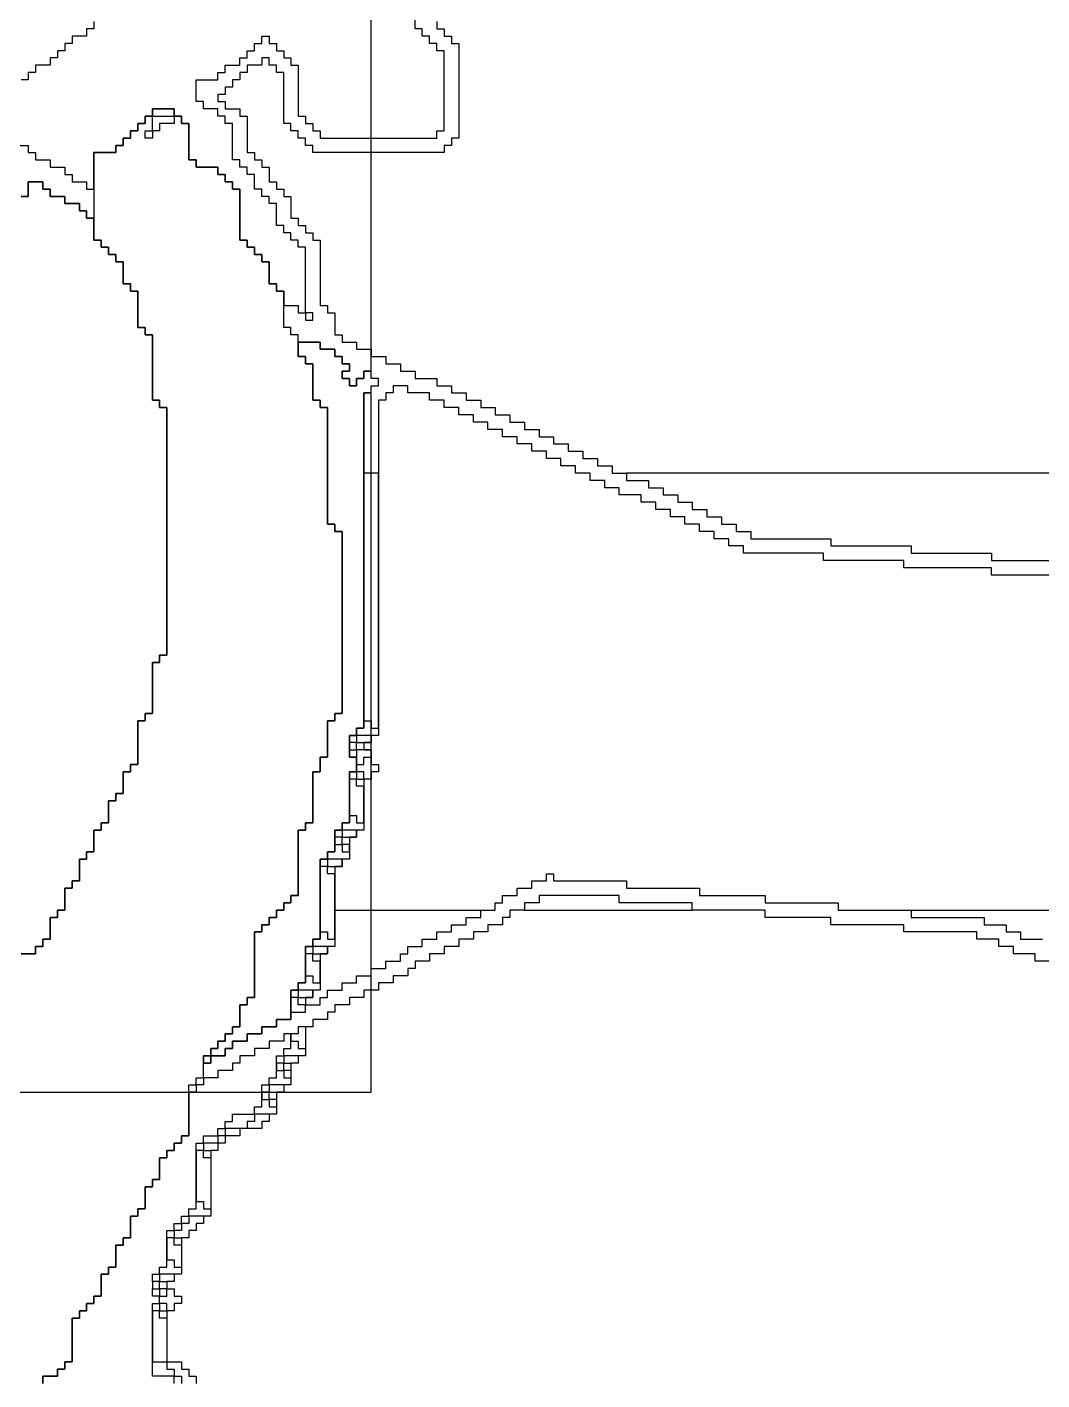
# Model space of a CAD drawing. Header units: millimetres. Extents: x 0 to 6624, y -35 to 3500.
# Drawn here: x 5937.9 to 6258.9, y 2237.6 to 2665.9 of the extents above; entities that cross this region are included whole.
import ezdxf

# ---------------------------------------------------------------- set-up
doc = ezdxf.new("R2010")
doc.units = ezdxf.units.MM
for name, color, linetype in [('garden_ground', 7, 'Continuous'), ('maple', 7, 'Continuous'), ('mound', 7, 'Continuous'), ('pine', 7, 'Continuous'), ('stream', 7, 'Continuous'), ('tsukubai_kakei', 7, 'Continuous')]:
    doc.layers.add(name, color=color, linetype=linetype)

msp = doc.modelspace()

# ---------------------------------------------------------------- linework, layer by layer
at = {"layer": 'garden_ground'}
msp.add_lwpolyline([(5935.96, 2372.53), (5940.57, 2372.53), (5940.57, 2374.84), (5942.88, 2374.84), (5942.88, 2377.14), (5945.19, 2377.14), (5945.19, 2384.06), (5947.5, 2384.06), (5947.5, 2386.36), (5949.81, 2386.36), (5949.81, 2393.28), (5952.11, 2393.28), (5952.11, 2395.59), (5954.42, 2395.59), (5954.42, 2402.5), (5956.73, 2402.5), (5956.73, 2404.81), (5959.04, 2404.81), (5959.04, 2411.73), (5961.35, 2411.73), (5961.35, 2414.03), (5963.66, 2414.03), (5963.66, 2420.95), (5965.96, 2420.95), (5965.96, 2423.25), (5968.27, 2423.25), (5968.27, 2430.17), (5970.58, 2430.17), (5970.58, 2432.48), (5972.89, 2432.48), (5972.89, 2446.31), (5975.2, 2446.31), (5975.2, 2448.62), (5977.51, 2448.62), (5977.51, 2464.76), (5979.82, 2464.76), (5979.82, 2467.06), (5982.12, 2467.06), (5982.12, 2545.45), (5979.82, 2545.45), (5979.82, 2547.76), (5977.51, 2547.76), (5977.51, 2568.51), (5975.2, 2568.51), (5975.2, 2570.82), (5972.89, 2570.82), (5972.89, 2582.35), (5970.58, 2582.35), (5970.58, 2584.65), (5968.27, 2584.65), (5968.27, 2591.57), (5965.96, 2591.57), (5965.96, 2593.87), (5963.66, 2593.87), (5963.66, 2596.18), (5961.35, 2596.18), (5961.35, 2598.48), (5959.04, 2598.48), (5959.04, 2605.4), (5956.73, 2605.4), (5956.73, 2607.71), (5954.42, 2607.71), (5954.42, 2610.01), (5949.81, 2610.01), (5949.81, 2612.32), (5945.19, 2612.32), (5945.19, 2614.62), (5942.88, 2614.62), (5942.88, 2616.93), (5938.26, 2616.93), (5938.26, 2612.32), (5935.96, 2612.32)], dxfattribs=at)
for points in [[(6023.67, 2566.21), (6023.67, 2561.59), (6025.98, 2561.59), (6025.98, 2559.29), (6028.29, 2559.29), (6028.29, 2547.76), (6030.6, 2547.76), (6030.6, 2545.45), (6032.91, 2545.45), (6032.91, 2508.56), (6035.22, 2508.56), (6035.22, 2506.26), (6037.53, 2506.26), (6037.53, 2448.62), (6035.22, 2448.62), (6035.22, 2446.31), (6032.91, 2446.31), (6032.91, 2434.78), (6030.6, 2434.78), (6030.6, 2430.17), (6028.29, 2430.17), (6028.29, 2414.03), (6025.98, 2414.03), (6025.98, 2411.73), (6023.67, 2411.73), (6023.67, 2390.97), (6021.37, 2390.97), (6021.37, 2388.67), (6019.06, 2388.67), (6019.06, 2386.36), (6016.75, 2386.36), (6016.75, 2384.06), (6014.44, 2384.06), (6014.44, 2381.75), (6012.13, 2381.75), (6012.13, 2379.45), (6009.82, 2379.45), (6009.82, 2358.7), (6007.52, 2358.7), (6007.52, 2356.39), (6005.21, 2356.39), (6005.21, 2349.47), (6002.9, 2349.47), (6002.9, 2347.17), (6000.59, 2347.17), (6000.59, 2344.86), (5998.28, 2344.86), (5998.28, 2342.56), (5995.97, 2342.56), (5995.97, 2340.25), (6000.59, 2340.25), (6000.59, 2342.56), (6002.9, 2342.56), (6002.9, 2344.86), (6007.52, 2344.86), (6007.52, 2347.17), (6012.13, 2347.17), (6012.13, 2349.47), (6016.75, 2349.47), (6016.75, 2351.78), (6021.37, 2351.78), (6021.37, 2361), (6023.67, 2361), (6023.67, 2363.31), (6025.98, 2363.31), (6025.98, 2374.84), (6028.29, 2374.84), (6028.29, 2377.14), (6030.6, 2377.14), (6030.6, 2402.5), (6032.91, 2402.5), (6032.91, 2404.81), (6035.22, 2404.81), (6035.22, 2411.73), (6037.53, 2411.73), (6037.53, 2414.03), (6039.83, 2414.03), (6039.83, 2430.17), (6042.14, 2430.17), (6042.14, 2434.78), (6039.83, 2434.78), (6039.83, 2441.7), (6042.14, 2441.7), (6042.14, 2444.01), (6044.45, 2444.01), (6044.45, 2550.07), (6046.76, 2550.07), (6046.76, 2552.37), (6049.07, 2552.37), (6049.07, 2554.68), (6046.76, 2554.68), (6046.76, 2556.98), (6044.45, 2556.98), (6044.45, 2554.68), (6042.14, 2554.68), (6042.14, 2552.37), (6039.83, 2552.37), (6039.83, 2554.68), (6037.53, 2554.68), (6037.53, 2556.98), (6039.83, 2556.98), (6039.83, 2559.29), (6037.53, 2559.29), (6037.53, 2561.59), (6035.22, 2561.59), (6035.22, 2563.9), (6030.6, 2563.9), (6030.6, 2566.21), (6023.67, 2566.21)], [(5993.67, 2340.25), (5993.67, 2337.94), (5995.97, 2337.94), (5995.97, 2340.25), (5993.67, 2340.25)]]:
    msp.add_lwpolyline(points, close=True, dxfattribs=at)
at = {"layer": 'maple'}
for points in [[(6067.53, 2667.65), (6067.53, 2665.35), (6069.84, 2665.35), (6069.84, 2663.04), (6072.15, 2663.04), (6072.15, 2660.74), (6074.46, 2660.74), (6074.46, 2630.76), (6072.15, 2630.76), (6072.15, 2628.46), (6069.84, 2628.46), (6069.84, 2626.15), (6028.29, 2626.15), (6028.29, 2628.46), (6025.98, 2628.46), (6025.98, 2630.76), (6023.67, 2630.76), (6023.67, 2633.07), (6021.37, 2633.07), (6021.37, 2635.38), (6019.06, 2635.38), (6019.06, 2651.52), (6016.75, 2651.52), (6016.75, 2653.82), (6014.44, 2653.82), (6014.44, 2656.13), (6012.13, 2656.13), (6012.13, 2653.82), (6007.52, 2653.82), (6007.52, 2651.52), (6005.21, 2651.52), (6005.21, 2649.21), (6002.9, 2649.21), (6002.9, 2646.9), (6000.59, 2646.9), (6000.59, 2644.6), (5998.28, 2644.6), (5998.28, 2642.29), (6000.59, 2642.29), (6000.59, 2639.99), (6005.21, 2639.99), (6005.21, 2637.68), (6007.52, 2637.68), (6007.52, 2626.15), (6009.82, 2626.15), (6009.82, 2623.85), (6012.13, 2623.85), (6012.13, 2621.54), (6014.44, 2621.54), (6014.44, 2616.93), (6016.75, 2616.93), (6016.75, 2614.62), (6019.06, 2614.62), (6019.06, 2612.32), (6021.37, 2612.32), (6021.37, 2605.4), (6023.67, 2605.4), (6023.67, 2603.1), (6025.98, 2603.1), (6025.98, 2600.79), (6028.29, 2600.79), (6028.29, 2598.48), (6030.6, 2598.48), (6030.6, 2577.73), (6032.91, 2577.73), (6032.91, 2575.43), (6035.22, 2575.43), (6035.22, 2568.51), (6037.53, 2568.51), (6037.53, 2566.21), (6042.14, 2566.21), (6042.14, 2563.9), (6046.76, 2563.9), (6046.76, 2561.59), (6051.38, 2561.59), (6051.38, 2559.29), (6055.99, 2559.29), (6055.99, 2556.98), (6060.61, 2556.98), (6060.61, 2554.68), (6067.53, 2554.68), (6067.53, 2552.37), (6072.15, 2552.37), (6072.15, 2550.07), (6076.77, 2550.07), (6076.77, 2547.76), (6081.39, 2547.76), (6081.39, 2545.45), (6086, 2545.45), (6086, 2543.15), (6090.62, 2543.15), (6090.62, 2540.84), (6095.24, 2540.84), (6095.24, 2538.54), (6099.85, 2538.54), (6099.85, 2536.23), (6104.47, 2536.23), (6104.47, 2533.93), (6109.09, 2533.93), (6109.09, 2531.62), (6113.7, 2531.62), (6113.7, 2529.31), (6118.32, 2529.31), (6118.32, 2527.01), (6122.94, 2527.01), (6122.94, 2524.7), (6127.55, 2524.7), (6127.55, 2522.4), (6134.48, 2522.4), (6134.48, 2520.09), (6139.1, 2520.09), (6139.1, 2517.79), (6143.71, 2517.79), (6143.71, 2515.48), (6148.33, 2515.48), (6148.33, 2513.18), (6152.95, 2513.18), (6152.95, 2510.87), (6157.56, 2510.87), (6157.56, 2508.56), (6162.18, 2508.56), (6162.18, 2506.26), (6166.8, 2506.26), (6166.8, 2503.95), (6192.19, 2503.95), (6192.19, 2501.65), (6217.58, 2501.65), (6217.58, 2499.34), (6242.97, 2499.34), (6242.97, 2497.04), (6270.67, 2497.04)], [(6268.37, 2492.42), (6242.97, 2492.42), (6242.97, 2494.73), (6215.27, 2494.73), (6215.27, 2497.04), (6189.88, 2497.04), (6189.88, 2499.34), (6164.49, 2499.34), (6164.49, 2501.65), (6159.87, 2501.65), (6159.87, 2503.95), (6155.25, 2503.95), (6155.25, 2506.26), (6150.64, 2506.26), (6150.64, 2508.56), (6146.02, 2508.56), (6146.02, 2510.87), (6141.4, 2510.87), (6141.4, 2513.18), (6136.79, 2513.18), (6136.79, 2515.48), (6132.17, 2515.48), (6132.17, 2517.79), (6125.24, 2517.79), (6125.24, 2520.09), (6120.63, 2520.09), (6120.63, 2522.4), (6116.01, 2522.4), (6116.01, 2524.7), (6111.39, 2524.7), (6111.39, 2527.01), (6106.78, 2527.01), (6106.78, 2529.31), (6102.16, 2529.31), (6102.16, 2531.62), (6097.54, 2531.62), (6097.54, 2533.93), (6092.93, 2533.93), (6092.93, 2536.23), (6088.31, 2536.23), (6088.31, 2538.54), (6083.69, 2538.54), (6083.69, 2540.84), (6079.08, 2540.84), (6079.08, 2543.15), (6074.46, 2543.15), (6074.46, 2545.45), (6069.84, 2545.45), (6069.84, 2547.76), (6065.23, 2547.76), (6065.23, 2550.07), (6058.3, 2550.07), (6058.3, 2552.37), (6053.68, 2552.37), (6053.68, 2550.07), (6051.38, 2550.07), (6051.38, 2547.76), (6049.07, 2547.76), (6049.07, 2441.7), (6046.76, 2441.7), (6046.76, 2439.39), (6044.45, 2439.39), (6044.45, 2437.09), (6046.76, 2437.09), (6046.76, 2432.48), (6049.07, 2432.48), (6049.07, 2430.17), (6046.76, 2430.17), (6046.76, 2427.87), (6044.45, 2427.87), (6044.45, 2411.73), (6042.14, 2411.73), (6042.14, 2409.42), (6039.83, 2409.42), (6039.83, 2402.5), (6037.53, 2402.5), (6037.53, 2400.2), (6035.22, 2400.2), (6035.22, 2386.36), (6086, 2386.36), (6086, 2388.67), (6088.31, 2388.67), (6088.31, 2390.97), (6092.93, 2390.97), (6092.93, 2393.28), (6097.54, 2393.28), (6097.54, 2395.59), (6102.16, 2395.59), (6102.16, 2397.89), (6104.47, 2397.89), (6104.47, 2395.59), (6127.55, 2395.59), (6127.55, 2393.28), (6150.64, 2393.28), (6150.64, 2390.97), (6171.41, 2390.97), (6171.41, 2388.67), (6194.5, 2388.67), (6194.5, 2386.36), (6397.64, 2386.36)]]:
    msp.add_lwpolyline(points, dxfattribs=at)
for points in [[(6039.83, 2439.39), (6039.83, 2437.09), (6042.14, 2437.09), (6042.14, 2439.39), (6039.83, 2439.39)], [(6099.85, 2390.97), (6099.85, 2388.67), (6095.24, 2388.67), (6095.24, 2386.36), (6148.33, 2386.36), (6148.33, 2388.67), (6125.24, 2388.67), (6125.24, 2390.97), (6099.85, 2390.97)]]:
    msp.add_lwpolyline(points, close=True, dxfattribs=at)
at = {"layer": 'mound'}
for points in [[(5933.65, 2628.46), (5938.26, 2628.46), (5938.26, 2626.15), (5940.57, 2626.15), (5940.57, 2623.85), (5945.19, 2623.85), (5945.19, 2621.54), (5949.81, 2621.54), (5949.81, 2619.24), (5952.11, 2619.24), (5952.11, 2616.93), (5956.73, 2616.93), (5956.73, 2614.62), (5959.04, 2614.62), (5959.04, 2626.15), (5965.96, 2626.15), (5965.96, 2628.46), (5968.27, 2628.46), (5968.27, 2630.76), (5970.58, 2630.76), (5970.58, 2633.07), (5972.89, 2633.07), (5972.89, 2635.38), (5975.2, 2635.38), (5975.2, 2637.68), (5977.51, 2637.68), (5977.51, 2639.99), (5984.43, 2639.99), (5984.43, 2637.68), (5986.74, 2637.68), (5986.74, 2635.38), (5989.05, 2635.38), (5989.05, 2623.85), (5991.36, 2623.85), (5991.36, 2621.54), (5998.28, 2621.54), (5998.28, 2619.24), (6000.59, 2619.24), (6000.59, 2616.93), (6002.9, 2616.93), (6002.9, 2614.62), (6005.21, 2614.62), (6005.21, 2598.48), (6007.52, 2598.48), (6007.52, 2596.18), (6009.82, 2596.18), (6009.82, 2593.87), (6012.13, 2593.87), (6012.13, 2591.57), (6014.44, 2591.57), (6014.44, 2584.65), (6016.75, 2584.65), (6016.75, 2582.35), (6019.06, 2582.35), (6019.06, 2577.73), (6023.67, 2577.73), (6023.67, 2575.43), (6025.98, 2575.43), (6025.98, 2596.18), (6023.67, 2596.18), (6023.67, 2598.48), (6021.37, 2598.48), (6021.37, 2600.79), (6019.06, 2600.79), (6019.06, 2603.1), (6016.75, 2603.1), (6016.75, 2610.01), (6014.44, 2610.01), (6014.44, 2612.32), (6012.13, 2612.32), (6012.13, 2614.62), (6009.82, 2614.62), (6009.82, 2619.24), (6007.52, 2619.24), (6007.52, 2621.54), (6005.21, 2621.54), (6005.21, 2623.85), (6002.9, 2623.85), (6002.9, 2635.38), (6000.59, 2635.38), (6000.59, 2637.68), (5998.28, 2637.68), (5998.28, 2639.99), (5993.67, 2639.99), (5993.67, 2642.29), (5991.36, 2642.29), (5991.36, 2649.21), (5998.28, 2649.21), (5998.28, 2651.52), (6000.59, 2651.52), (6000.59, 2653.82), (6005.21, 2653.82), (6005.21, 2656.13), (6007.52, 2656.13), (6007.52, 2658.43), (6009.82, 2658.43), (6009.82, 2660.74), (6012.13, 2660.74), (6012.13, 2663.04), (6014.44, 2663.04), (6014.44, 2660.74), (6016.75, 2660.74), (6016.75, 2658.43), (6019.06, 2658.43), (6019.06, 2656.13), (6021.37, 2656.13), (6021.37, 2653.82), (6023.67, 2653.82), (6023.67, 2637.68), (6025.98, 2637.68), (6025.98, 2635.38), (6028.29, 2635.38), (6028.29, 2633.07), (6030.6, 2633.07), (6030.6, 2630.76), (6067.53, 2630.76), (6067.53, 2633.07), (6069.84, 2633.07), (6069.84, 2658.43), (6067.53, 2658.43), (6067.53, 2660.74), (6065.23, 2660.74), (6065.23, 2663.04), (6062.92, 2663.04), (6062.92, 2665.35), (6060.61, 2665.35), (6060.61, 2672.27)], [(5959.04, 2667.65), (5959.04, 2665.35), (5956.73, 2665.35), (5956.73, 2663.04), (5952.11, 2663.04), (5952.11, 2660.74), (5949.81, 2660.74), (5949.81, 2658.43), (5947.5, 2658.43), (5947.5, 2656.13), (5945.19, 2656.13), (5945.19, 2653.82), (5940.57, 2653.82), (5940.57, 2651.52), (5938.26, 2651.52), (5938.26, 2649.21), (5935.96, 2649.21)], [(6067.53, 2667.65), (6067.53, 2665.35), (6069.84, 2665.35), (6069.84, 2663.04), (6072.15, 2663.04), (6072.15, 2660.74), (6074.46, 2660.74), (6074.46, 2630.76), (6072.15, 2630.76), (6072.15, 2628.46), (6069.84, 2628.46), (6069.84, 2626.15), (6028.29, 2626.15), (6028.29, 2628.46), (6025.98, 2628.46), (6025.98, 2630.76), (6023.67, 2630.76), (6023.67, 2633.07), (6021.37, 2633.07), (6021.37, 2635.38), (6019.06, 2635.38), (6019.06, 2651.52), (6016.75, 2651.52), (6016.75, 2653.82), (6014.44, 2653.82), (6014.44, 2656.13), (6012.13, 2656.13), (6012.13, 2653.82), (6007.52, 2653.82), (6007.52, 2651.52), (6005.21, 2651.52), (6005.21, 2649.21), (6002.9, 2649.21), (6002.9, 2646.9), (6000.59, 2646.9), (6000.59, 2644.6), (5998.28, 2644.6), (5998.28, 2642.29), (6000.59, 2642.29), (6000.59, 2639.99), (6005.21, 2639.99), (6005.21, 2637.68), (6007.52, 2637.68), (6007.52, 2626.15), (6009.82, 2626.15), (6009.82, 2623.85), (6012.13, 2623.85), (6012.13, 2621.54), (6014.44, 2621.54), (6014.44, 2616.93), (6016.75, 2616.93), (6016.75, 2614.62), (6019.06, 2614.62), (6019.06, 2612.32), (6021.37, 2612.32), (6021.37, 2605.4), (6023.67, 2605.4), (6023.67, 2603.1), (6025.98, 2603.1), (6025.98, 2600.79), (6028.29, 2600.79), (6028.29, 2598.48), (6030.6, 2598.48), (6030.6, 2577.73), (6032.91, 2577.73), (6032.91, 2575.43), (6035.22, 2575.43), (6035.22, 2568.51), (6037.53, 2568.51), (6037.53, 2566.21), (6042.14, 2566.21), (6042.14, 2563.9), (6046.76, 2563.9), (6046.76, 2561.59), (6051.38, 2561.59), (6051.38, 2559.29), (6055.99, 2559.29), (6055.99, 2556.98), (6060.61, 2556.98), (6060.61, 2554.68), (6067.53, 2554.68), (6067.53, 2552.37), (6072.15, 2552.37), (6072.15, 2550.07), (6076.77, 2550.07), (6076.77, 2547.76), (6081.39, 2547.76), (6081.39, 2545.45), (6086, 2545.45), (6086, 2543.15), (6090.62, 2543.15), (6090.62, 2540.84), (6095.24, 2540.84), (6095.24, 2538.54), (6099.85, 2538.54), (6099.85, 2536.23), (6104.47, 2536.23), (6104.47, 2533.93), (6109.09, 2533.93), (6109.09, 2531.62), (6113.7, 2531.62), (6113.7, 2529.31), (6118.32, 2529.31), (6118.32, 2527.01), (6122.94, 2527.01), (6122.94, 2524.7), (6127.55, 2524.7), (6127.55, 2522.4), (6134.48, 2522.4), (6134.48, 2520.09), (6139.1, 2520.09), (6139.1, 2517.79), (6143.71, 2517.79), (6143.71, 2515.48), (6148.33, 2515.48), (6148.33, 2513.18), (6152.95, 2513.18), (6152.95, 2510.87), (6157.56, 2510.87), (6157.56, 2508.56), (6162.18, 2508.56), (6162.18, 2506.26), (6166.8, 2506.26), (6166.8, 2503.95), (6192.19, 2503.95), (6192.19, 2501.65), (6217.58, 2501.65), (6217.58, 2499.34), (6242.97, 2499.34), (6242.97, 2497.04), (6270.67, 2497.04)], [(6268.37, 2492.42), (6242.97, 2492.42), (6242.97, 2494.73), (6215.27, 2494.73), (6215.27, 2497.04), (6189.88, 2497.04), (6189.88, 2499.34), (6164.49, 2499.34), (6164.49, 2501.65), (6159.87, 2501.65), (6159.87, 2503.95), (6155.25, 2503.95), (6155.25, 2506.26), (6150.64, 2506.26), (6150.64, 2508.56), (6146.02, 2508.56), (6146.02, 2510.87), (6141.4, 2510.87), (6141.4, 2513.18), (6136.79, 2513.18), (6136.79, 2515.48), (6132.17, 2515.48), (6132.17, 2517.79), (6125.24, 2517.79), (6125.24, 2520.09), (6120.63, 2520.09), (6120.63, 2522.4), (6116.01, 2522.4), (6116.01, 2524.7), (6111.39, 2524.7), (6111.39, 2527.01), (6106.78, 2527.01), (6106.78, 2529.31), (6102.16, 2529.31), (6102.16, 2531.62), (6097.54, 2531.62), (6097.54, 2533.93), (6092.93, 2533.93), (6092.93, 2536.23), (6088.31, 2536.23), (6088.31, 2538.54), (6083.69, 2538.54), (6083.69, 2540.84), (6079.08, 2540.84), (6079.08, 2543.15), (6074.46, 2543.15), (6074.46, 2545.45), (6069.84, 2545.45), (6069.84, 2547.76), (6065.23, 2547.76), (6065.23, 2550.07), (6058.3, 2550.07), (6058.3, 2552.37), (6053.68, 2552.37), (6053.68, 2550.07), (6051.38, 2550.07), (6051.38, 2547.76), (6049.07, 2547.76), (6049.07, 2441.7), (6046.76, 2441.7), (6046.76, 2439.39), (6044.45, 2439.39), (6044.45, 2437.09), (6046.76, 2437.09), (6046.76, 2432.48), (6049.07, 2432.48), (6049.07, 2430.17), (6046.76, 2430.17), (6046.76, 2427.87), (6044.45, 2427.87), (6044.45, 2411.73), (6042.14, 2411.73), (6042.14, 2409.42), (6039.83, 2409.42), (6039.83, 2402.5), (6037.53, 2402.5), (6037.53, 2400.2), (6035.22, 2400.2), (6035.22, 2374.84), (6032.91, 2374.84), (6032.91, 2372.53), (6030.6, 2372.53), (6030.6, 2361), (6028.29, 2361), (6028.29, 2358.7), (6025.98, 2358.7), (6025.98, 2356.39), (6030.6, 2356.39), (6030.6, 2358.7), (6032.91, 2358.7), (6032.91, 2361), (6037.53, 2361), (6037.53, 2363.31), (6042.14, 2363.31), (6042.14, 2365.61), (6046.76, 2365.61), (6046.76, 2367.92), (6051.38, 2367.92), (6051.38, 2370.22), (6055.99, 2370.22), (6055.99, 2372.53), (6058.3, 2372.53), (6058.3, 2374.84), (6062.92, 2374.84), (6062.92, 2377.14), (6067.53, 2377.14), (6067.53, 2379.45), (6072.15, 2379.45), (6072.15, 2381.75), (6076.77, 2381.75), (6076.77, 2384.06), (6081.39, 2384.06), (6081.39, 2386.36), (6086, 2386.36), (6086, 2388.67), (6088.31, 2388.67), (6088.31, 2390.97), (6092.93, 2390.97), (6092.93, 2393.28), (6097.54, 2393.28), (6097.54, 2395.59), (6102.16, 2395.59), (6102.16, 2397.89), (6104.47, 2397.89), (6104.47, 2395.59), (6127.55, 2395.59), (6127.55, 2393.28), (6150.64, 2393.28), (6150.64, 2390.97), (6171.41, 2390.97), (6171.41, 2388.67), (6194.5, 2388.67), (6194.5, 2386.36), (6217.58, 2386.36), (6217.58, 2384.06), (6240.66, 2384.06), (6240.66, 2381.75), (6247.59, 2381.75), (6247.59, 2379.45), (6252.21, 2379.45), (6252.21, 2377.14), (6259.13, 2377.14)], [(6263.75, 2370.22), (6256.82, 2370.22), (6256.82, 2372.53), (6249.9, 2372.53), (6249.9, 2374.84), (6245.28, 2374.84), (6245.28, 2377.14), (6238.36, 2377.14), (6238.36, 2379.45), (6215.27, 2379.45), (6215.27, 2381.75), (6192.19, 2381.75), (6192.19, 2384.06), (6171.41, 2384.06), (6171.41, 2386.36), (6148.33, 2386.36), (6148.33, 2388.67), (6125.24, 2388.67), (6125.24, 2390.97), (6099.85, 2390.97), (6099.85, 2390.97), (6099.85, 2388.67), (6095.24, 2388.67), (6095.24, 2386.36), (6090.62, 2386.36), (6090.62, 2384.06), (6088.31, 2384.06), (6088.31, 2381.75), (6083.69, 2381.75), (6083.69, 2379.45), (6079.08, 2379.45), (6079.08, 2377.14), (6074.46, 2377.14), (6074.46, 2374.84), (6069.84, 2374.84), (6069.84, 2372.53), (6065.23, 2372.53), (6065.23, 2370.22), (6060.61, 2370.22), (6060.61, 2367.92), (6058.3, 2367.92), (6058.3, 2365.61), (6053.68, 2365.61), (6053.68, 2363.31), (6049.07, 2363.31), (6049.07, 2361), (6044.45, 2361), (6044.45, 2358.7), (6039.83, 2358.7), (6039.83, 2356.39), (6035.22, 2356.39), (6035.22, 2354.08), (6032.91, 2354.08), (6032.91, 2351.78), (6028.29, 2351.78), (6028.29, 2349.47), (6025.98, 2349.47), (6025.98, 2340.25), (6023.67, 2340.25), (6023.67, 2337.94), (6021.37, 2337.94), (6021.37, 2331.03), (6019.06, 2331.03), (6019.06, 2328.72), (6016.75, 2328.72), (6016.75, 2321.81), (6014.44, 2321.81), (6014.44, 2319.5), (6012.13, 2319.5), (6012.13, 2317.19), (6005.21, 2317.19), (6005.21, 2314.89), (6000.59, 2314.89), (6000.59, 2312.58), (5998.28, 2312.58), (5998.28, 2310.28), (5995.97, 2310.28), (5995.97, 2289.53), (5993.67, 2289.53), (5993.67, 2287.22), (5991.36, 2287.22), (5991.36, 2284.91), (5989.05, 2284.91), (5989.05, 2282.61), (5986.74, 2282.61), (5986.74, 2271.08), (5984.43, 2271.08), (5984.43, 2268.77), (5982.12, 2268.77), (5982.12, 2266.47), (5984.43, 2266.47), (5984.43, 2264.16), (5986.74, 2264.16), (5986.74, 2261.86), (5984.43, 2261.86), (5984.43, 2259.55), (5982.12, 2259.55), (5982.12, 2243.41), (5986.74, 2243.41), (5986.74, 2241.11), (5989.05, 2241.11), (5989.05, 2238.8), (5991.36, 2238.8), (5991.36, 2236.5)], [(5984.43, 2236.5), (5984.43, 2238.8), (5977.51, 2238.8), (5977.51, 2261.86), (5979.82, 2261.86), (5979.82, 2264.16), (5977.51, 2264.16), (5977.51, 2266.47), (5979.82, 2266.47), (5979.82, 2268.77), (5977.51, 2268.77), (5977.51, 2271.08), (5979.82, 2271.08), (5979.82, 2273.39), (5982.12, 2273.39), (5982.12, 2284.91), (5984.43, 2284.91), (5984.43, 2287.22), (5986.74, 2287.22), (5986.74, 2289.53), (5989.05, 2289.53), (5989.05, 2291.83), (5991.36, 2291.83), (5991.36, 2312.58), (5993.67, 2312.58), (5993.67, 2314.89), (5998.28, 2314.89), (5998.28, 2317.19), (6000.59, 2317.19), (6000.59, 2319.5), (6002.9, 2319.5), (6002.9, 2321.81), (6009.82, 2321.81), (6009.82, 2324.11), (6012.13, 2324.11), (6012.13, 2331.03), (6014.44, 2331.03), (6014.44, 2333.33), (6016.75, 2333.33), (6016.75, 2340.25), (6019.06, 2340.25), (6019.06, 2342.56), (6021.37, 2342.56), (6021.37, 2347.17), (6019.06, 2347.17), (6019.06, 2347.17), (6019.06, 2344.86), (6014.44, 2344.86), (6014.44, 2342.56), (6009.82, 2342.56), (6009.82, 2340.25), (6005.21, 2340.25), (6005.21, 2337.94), (6002.9, 2337.94), (6002.9, 2335.64), (5998.28, 2335.64), (5998.28, 2333.33), (5993.67, 2333.33), (5993.67, 2331.03), (5991.36, 2331.03), (5991.36, 2328.72), (5989.05, 2328.72), (5989.05, 2314.89), (5986.74, 2314.89), (5986.74, 2312.58), (5984.43, 2312.58), (5984.43, 2310.28), (5982.12, 2310.28), (5982.12, 2307.97), (5979.82, 2307.97), (5979.82, 2301.05), (5977.51, 2301.05), (5977.51, 2298.75), (5975.2, 2298.75), (5975.2, 2291.83), (5972.89, 2291.83), (5972.89, 2289.53), (5970.58, 2289.53), (5970.58, 2282.61), (5968.27, 2282.61), (5968.27, 2280.3), (5965.96, 2280.3), (5965.96, 2273.39), (5963.66, 2273.39), (5963.66, 2271.08), (5961.35, 2271.08), (5961.35, 2264.16), (5959.04, 2264.16), (5959.04, 2261.86), (5956.73, 2261.86), (5956.73, 2259.55), (5954.42, 2259.55), (5954.42, 2257.25), (5952.11, 2257.25), (5952.11, 2243.41), (5949.81, 2243.41), (5949.81, 2241.11), (5947.5, 2241.11), (5947.5, 2238.8), (5942.88, 2238.8), (5942.88, 2236.5)]]:
    msp.add_lwpolyline(points, dxfattribs=at)
for points in [[(6025.98, 2575.43), (6025.98, 2573.12), (6028.29, 2573.12), (6028.29, 2575.43), (6025.98, 2575.43)], [(6039.83, 2439.39), (6039.83, 2437.09), (6042.14, 2437.09), (6042.14, 2439.39), (6039.83, 2439.39)]]:
    msp.add_lwpolyline(points, close=True, dxfattribs=at)
at = {"layer": 'pine'}
for points in [[(6044.45, 2524.7), (6044.45, 2446.31), (6046.76, 2446.31), (6046.76, 2444.01), (6049.07, 2444.01), (6049.07, 2524.7), (6044.45, 2524.7)], [(6042.14, 2441.7), (6042.14, 2439.39), (6046.76, 2439.39), (6046.76, 2441.7), (6042.14, 2441.7)], [(6042.14, 2437.09), (6042.14, 2432.48), (6044.45, 2432.48), (6044.45, 2434.78), (6046.76, 2434.78), (6046.76, 2437.09), (6042.14, 2437.09)], [(6042.14, 2430.17), (6042.14, 2427.87), (6044.45, 2427.87), (6044.45, 2430.17), (6042.14, 2430.17)], [(6039.83, 2427.87), (6039.83, 2416.34), (6042.14, 2416.34), (6042.14, 2414.03), (6044.45, 2414.03), (6044.45, 2425.56), (6042.14, 2425.56), (6042.14, 2427.87), (6039.83, 2427.87)], [(6037.53, 2411.73), (6037.53, 2409.42), (6042.14, 2409.42), (6042.14, 2411.73), (6037.53, 2411.73)], [(6035.22, 2409.42), (6035.22, 2407.11), (6037.53, 2407.11), (6037.53, 2409.42), (6035.22, 2409.42)], [(6037.53, 2407.11), (6037.53, 2404.81), (6039.83, 2404.81), (6039.83, 2407.11), (6037.53, 2407.11)], [(6030.6, 2400.2), (6030.6, 2379.45), (6032.91, 2379.45), (6032.91, 2377.14), (6035.22, 2377.14), (6035.22, 2397.89), (6032.91, 2397.89), (6032.91, 2400.2), (6030.6, 2400.2)], [(6032.91, 2402.5), (6032.91, 2400.2), (6037.53, 2400.2), (6037.53, 2402.5), (6032.91, 2402.5)], [(6028.29, 2374.84), (6028.29, 2372.53), (6032.91, 2372.53), (6032.91, 2374.84), (6028.29, 2374.84)], [(6025.98, 2372.53), (6025.98, 2365.61), (6028.29, 2365.61), (6028.29, 2363.31), (6030.6, 2363.31), (6030.6, 2370.22), (6028.29, 2370.22), (6028.29, 2372.53), (6025.98, 2372.53)], [(6023.67, 2361), (6023.67, 2358.7), (6028.29, 2358.7), (6028.29, 2361), (6023.67, 2361)], [(6021.37, 2358.7), (6021.37, 2354.08), (6025.98, 2354.08), (6025.98, 2356.39), (6023.67, 2356.39), (6023.67, 2358.7), (6021.37, 2358.7)], [(6016.75, 2337.94), (6016.75, 2335.64), (6019.06, 2335.64), (6019.06, 2337.94), (6016.75, 2337.94)], [(6012.13, 2328.72), (6012.13, 2326.42), (6014.44, 2326.42), (6014.44, 2328.72), (6012.13, 2328.72)], [(5993.67, 2310.28), (5995.97, 2310.28), (5995.97, 2307.97), (5993.67, 2307.97), (5993.67, 2310.28)], [(5984.43, 2282.61), (5986.74, 2282.61), (5986.74, 2280.3), (5984.43, 2280.3), (5984.43, 2282.61)], [(5977.51, 2268.77), (5977.51, 2266.47), (5979.82, 2266.47), (5979.82, 2268.77), (5977.51, 2268.77)], [(5979.82, 2266.47), (5979.82, 2264.16), (5982.12, 2264.16), (5982.12, 2266.47), (5979.82, 2266.47)], [(5979.82, 2261.86), (5979.82, 2259.55), (5982.12, 2259.55), (5982.12, 2261.86), (5979.82, 2261.86)]]:
    msp.add_lwpolyline(points, close=True, dxfattribs=at)
for points in [[(6379.17, 2524.7), (6127.55, 2524.7), (6127.55, 2524.7), (6127.55, 2522.4), (6134.48, 2522.4), (6134.48, 2520.09), (6139.1, 2520.09), (6139.1, 2517.79), (6143.71, 2517.79), (6143.71, 2515.48), (6148.33, 2515.48), (6148.33, 2513.18), (6152.95, 2513.18), (6152.95, 2510.87), (6157.56, 2510.87), (6157.56, 2508.56), (6162.18, 2508.56), (6162.18, 2506.26), (6166.8, 2506.26), (6166.8, 2503.95), (6192.19, 2503.95), (6192.19, 2501.65), (6217.58, 2501.65), (6217.58, 2499.34), (6242.97, 2499.34), (6242.97, 2497.04), (6270.67, 2497.04)], [(6263.75, 2370.22), (6256.82, 2370.22), (6256.82, 2372.53), (6249.9, 2372.53), (6249.9, 2374.84), (6245.28, 2374.84), (6245.28, 2377.14), (6238.36, 2377.14), (6238.36, 2379.45), (6215.27, 2379.45), (6215.27, 2381.75), (6192.19, 2381.75), (6192.19, 2384.06), (6171.41, 2384.06), (6171.41, 2386.36), (6148.33, 2386.36), (6148.33, 2388.67), (6125.24, 2388.67), (6125.24, 2390.97), (6099.85, 2390.97), (6099.85, 2390.97), (6099.85, 2388.67), (6095.24, 2388.67), (6095.24, 2386.36), (6090.62, 2386.36), (6090.62, 2384.06), (6088.31, 2384.06), (6088.31, 2381.75), (6083.69, 2381.75), (6083.69, 2379.45), (6079.08, 2379.45), (6079.08, 2377.14), (6074.46, 2377.14), (6074.46, 2374.84), (6069.84, 2374.84), (6069.84, 2372.53), (6065.23, 2372.53), (6065.23, 2370.22), (6060.61, 2370.22), (6060.61, 2367.92), (6058.3, 2367.92), (6058.3, 2365.61), (6053.68, 2365.61), (6053.68, 2363.31), (6049.07, 2363.31), (6049.07, 2361), (6044.45, 2361), (6044.45, 2358.7), (6039.83, 2358.7), (6039.83, 2356.39), (6035.22, 2356.39), (6035.22, 2354.08), (6032.91, 2354.08), (6032.91, 2351.78), (6028.29, 2351.78), (6028.29, 2349.47), (6023.67, 2349.47), (6023.67, 2347.17), (6021.37, 2347.17), (6021.37, 2344.86), (6023.67, 2344.86), (6023.67, 2342.56), (6025.98, 2342.56), (6025.98, 2340.25), (6019.06, 2340.25), (6019.06, 2337.94), (6021.37, 2337.94), (6021.37, 2335.64), (6019.06, 2335.64), (6019.06, 2333.33), (6021.37, 2333.33), (6021.37, 2331.03), (6014.44, 2331.03), (6014.44, 2328.72), (6016.75, 2328.72), (6016.75, 2326.42), (6014.44, 2326.42), (6014.44, 2324.11), (6016.75, 2324.11), (6016.75, 2321.81), (6009.82, 2321.81), (6009.82, 2319.5), (6007.52, 2319.5), (6007.52, 2317.19), (6000.59, 2317.19), (6000.59, 2314.89), (5998.28, 2314.89), (5998.28, 2312.58), (5993.67, 2312.58), (5993.67, 2310.28), (5991.36, 2310.28), (5991.36, 2294.14), (5993.67, 2294.14), (5993.67, 2291.83), (5995.97, 2291.83), (5995.97, 2289.53), (5989.05, 2289.53), (5989.05, 2287.22), (5986.74, 2287.22), (5986.74, 2284.91), (5984.43, 2284.91), (5984.43, 2282.61), (5982.12, 2282.61), (5982.12, 2275.69), (5984.43, 2275.69), (5984.43, 2273.39), (5986.74, 2273.39), (5986.74, 2271.08), (5979.82, 2271.08), (5979.82, 2268.77), (5982.12, 2268.77), (5982.12, 2266.47), (5984.43, 2266.47), (5984.43, 2264.16), (5986.74, 2264.16), (5986.74, 2261.86), (5984.43, 2261.86), (5984.43, 2259.55), (5982.12, 2259.55), (5982.12, 2257.25), (5979.82, 2257.25), (5979.82, 2259.55), (5977.51, 2259.55), (5977.51, 2243.41), (5982.12, 2243.41), (5982.12, 2241.11), (5984.43, 2241.11), (5984.43, 2238.8), (5986.74, 2238.8), (5986.74, 2236.5)]]:
    msp.add_lwpolyline(points, dxfattribs=at)
at = {"layer": 'stream'}
for points in [[(5977.51, 2639.99), (5977.51, 2637.68), (5984.43, 2637.68), (5984.43, 2639.99), (5977.51, 2639.99)], [(5975.2, 2633.07), (5977.51, 2633.07), (5977.51, 2630.76), (5975.2, 2630.76), (5975.2, 2633.07)]]:
    msp.add_lwpolyline(points, close=True, dxfattribs=at)
msp.add_lwpolyline([(5942.88, 2236.5), (5942.88, 2238.8), (5947.5, 2238.8), (5947.5, 2241.11), (5949.81, 2241.11), (5949.81, 2243.41), (5952.11, 2243.41), (5952.11, 2257.25), (5954.42, 2257.25), (5954.42, 2259.55), (5956.73, 2259.55), (5956.73, 2261.86), (5959.04, 2261.86), (5959.04, 2264.16), (5961.35, 2264.16), (5961.35, 2271.08), (5963.66, 2271.08), (5963.66, 2273.39), (5965.96, 2273.39), (5965.96, 2280.3), (5968.27, 2280.3), (5968.27, 2282.61), (5970.58, 2282.61), (5970.58, 2289.53), (5972.89, 2289.53), (5972.89, 2291.83), (5975.2, 2291.83), (5975.2, 2298.75), (5977.51, 2298.75), (5977.51, 2301.05), (5979.82, 2301.05), (5979.82, 2307.97), (5982.12, 2307.97), (5982.12, 2310.28), (5984.43, 2310.28), (5984.43, 2312.58), (5986.74, 2312.58), (5986.74, 2314.89), (5989.05, 2314.89), (5989.05, 2331.03), (5991.36, 2331.03), (5991.36, 2333.33), (5993.67, 2333.33), (5993.67, 2340.25), (5995.97, 2340.25), (5995.97, 2342.56), (5998.28, 2342.56), (5998.28, 2344.86), (6000.59, 2344.86), (6000.59, 2347.17), (6002.9, 2347.17), (6002.9, 2349.47), (6005.21, 2349.47), (6005.21, 2356.39), (6007.52, 2356.39), (6007.52, 2358.7), (6009.82, 2358.7), (6009.82, 2379.45), (6012.13, 2379.45), (6012.13, 2381.75), (6014.44, 2381.75), (6014.44, 2384.06), (6016.75, 2384.06), (6016.75, 2386.36), (6019.06, 2386.36), (6019.06, 2388.67), (6021.37, 2388.67), (6021.37, 2390.97), (6023.67, 2390.97), (6023.67, 2411.73), (6025.98, 2411.73), (6025.98, 2414.03), (6028.29, 2414.03), (6028.29, 2430.17), (6030.6, 2430.17), (6030.6, 2434.78), (6032.91, 2434.78), (6032.91, 2446.31), (6035.22, 2446.31), (6035.22, 2448.62), (6037.53, 2448.62), (6037.53, 2506.26), (6035.22, 2506.26), (6035.22, 2508.56), (6032.91, 2508.56), (6032.91, 2545.45), (6030.6, 2545.45), (6030.6, 2547.76), (6028.29, 2547.76), (6028.29, 2559.29), (6025.98, 2559.29), (6025.98, 2561.59), (6023.67, 2561.59), (6023.67, 2568.51), (6021.37, 2568.51), (6021.37, 2570.82), (6019.06, 2570.82), (6019.06, 2582.35), (6016.75, 2582.35), (6016.75, 2584.65), (6014.44, 2584.65), (6014.44, 2591.57), (6012.13, 2591.57), (6012.13, 2593.87), (6009.82, 2593.87), (6009.82, 2596.18), (6007.52, 2596.18), (6007.52, 2598.48), (6005.21, 2598.48), (6005.21, 2614.62), (6002.9, 2614.62), (6002.9, 2616.93), (6000.59, 2616.93), (6000.59, 2619.24), (5998.28, 2619.24), (5998.28, 2621.54), (5991.36, 2621.54), (5991.36, 2623.85), (5989.05, 2623.85), (5989.05, 2635.38), (5986.74, 2635.38), (5986.74, 2637.68), (5984.43, 2637.68), (5984.43, 2635.38), (5979.82, 2635.38), (5979.82, 2633.07), (5977.51, 2633.07), (5977.51, 2637.68), (5975.2, 2637.68), (5975.2, 2637.68), (5975.2, 2635.38), (5972.89, 2635.38), (5972.89, 2633.07), (5970.58, 2633.07), (5970.58, 2630.76), (5968.27, 2630.76), (5968.27, 2628.46), (5965.96, 2628.46), (5965.96, 2626.15), (5959.04, 2626.15), (5959.04, 2598.48), (5961.35, 2598.48), (5961.35, 2596.18), (5963.66, 2596.18), (5963.66, 2593.87), (5965.96, 2593.87), (5965.96, 2591.57), (5968.27, 2591.57), (5968.27, 2584.65), (5970.58, 2584.65), (5970.58, 2582.35), (5972.89, 2582.35), (5972.89, 2570.82), (5975.2, 2570.82), (5975.2, 2568.51), (5977.51, 2568.51), (5977.51, 2547.76), (5979.82, 2547.76), (5979.82, 2545.45), (5982.12, 2545.45), (5982.12, 2467.06), (5979.82, 2467.06), (5979.82, 2464.76), (5977.51, 2464.76), (5977.51, 2448.62), (5975.2, 2448.62), (5975.2, 2446.31), (5972.89, 2446.31), (5972.89, 2432.48), (5970.58, 2432.48), (5970.58, 2430.17), (5968.27, 2430.17), (5968.27, 2423.25), (5965.96, 2423.25), (5965.96, 2420.95), (5963.66, 2420.95), (5963.66, 2414.03), (5961.35, 2414.03), (5961.35, 2411.73), (5959.04, 2411.73), (5959.04, 2404.81), (5956.73, 2404.81), (5956.73, 2402.5), (5954.42, 2402.5), (5954.42, 2395.59), (5952.11, 2395.59), (5952.11, 2393.28), (5949.81, 2393.28), (5949.81, 2386.36), (5947.5, 2386.36), (5947.5, 2384.06), (5945.19, 2384.06), (5945.19, 2377.14), (5942.88, 2377.14), (5942.88, 2374.84), (5940.57, 2374.84), (5940.57, 2372.53), (5935.96, 2372.53)], dxfattribs=at)
at = {"layer": 'tsukubai_kakei'}
for points in [[(5915.18, 2328.72), (6046.76, 2328.72), (6046.76, 2550.07), (6044.45, 2550.07), (6044.45, 2444.01), (6042.14, 2444.01), (6042.14, 2441.7), (6039.83, 2441.7), (6039.83, 2434.78), (6042.14, 2434.78), (6042.14, 2430.17), (6039.83, 2430.17), (6039.83, 2414.03), (6037.53, 2414.03), (6037.53, 2411.73), (6035.22, 2411.73), (6035.22, 2404.81), (6032.91, 2404.81), (6032.91, 2402.5), (6030.6, 2402.5), (6030.6, 2377.14), (6028.29, 2377.14), (6028.29, 2374.84), (6025.98, 2374.84), (6025.98, 2363.31), (6023.67, 2363.31), (6023.67, 2361), (6021.37, 2361), (6021.37, 2351.78), (6016.75, 2351.78), (6016.75, 2349.47), (6012.13, 2349.47), (6012.13, 2347.17), (6007.52, 2347.17), (6007.52, 2344.86), (6002.9, 2344.86), (6002.9, 2342.56), (6000.59, 2342.56), (6000.59, 2340.25), (5995.97, 2340.25), (5995.97, 2342.56), (5998.28, 2342.56), (5998.28, 2344.86), (6000.59, 2344.86), (6000.59, 2347.17), (6002.9, 2347.17), (6002.9, 2349.47), (6005.21, 2349.47), (6005.21, 2356.39), (6007.52, 2356.39), (6007.52, 2358.7), (6009.82, 2358.7), (6009.82, 2379.45), (6012.13, 2379.45), (6012.13, 2381.75), (6014.44, 2381.75), (6014.44, 2384.06), (6016.75, 2384.06), (6016.75, 2386.36), (6019.06, 2386.36), (6019.06, 2388.67), (6021.37, 2388.67), (6021.37, 2390.97), (6023.67, 2390.97), (6023.67, 2411.73), (6025.98, 2411.73), (6025.98, 2414.03), (6028.29, 2414.03), (6028.29, 2430.17), (6030.6, 2430.17), (6030.6, 2434.78), (6032.91, 2434.78), (6032.91, 2446.31), (6035.22, 2446.31), (6035.22, 2448.62), (6037.53, 2448.62), (6037.53, 2506.26), (6035.22, 2506.26), (6035.22, 2508.56), (6032.91, 2508.56), (6032.91, 2545.45), (6030.6, 2545.45), (6030.6, 2547.76), (6028.29, 2547.76), (6028.29, 2559.29), (6025.98, 2559.29), (6025.98, 2561.59), (6023.67, 2561.59), (6023.67, 2566.21), (6030.6, 2566.21), (6030.6, 2563.9), (6035.22, 2563.9), (6035.22, 2561.59), (6037.53, 2561.59), (6037.53, 2559.29), (6039.83, 2559.29), (6039.83, 2556.98), (6037.53, 2556.98), (6037.53, 2554.68), (6039.83, 2554.68), (6039.83, 2552.37), (6042.14, 2552.37), (6042.14, 2554.68), (6044.45, 2554.68), (6044.45, 2556.98), (6046.76, 2556.98), (6046.76, 2870.55)], [(5935.96, 2612.32), (5938.26, 2612.32), (5938.26, 2616.93), (5942.88, 2616.93), (5942.88, 2614.62), (5945.19, 2614.62), (5945.19, 2612.32), (5949.81, 2612.32), (5949.81, 2610.01), (5954.42, 2610.01), (5954.42, 2607.71), (5956.73, 2607.71), (5956.73, 2605.4), (5959.04, 2605.4), (5959.04, 2598.48), (5961.35, 2598.48), (5961.35, 2596.18), (5963.66, 2596.18), (5963.66, 2593.87), (5965.96, 2593.87), (5965.96, 2591.57), (5968.27, 2591.57), (5968.27, 2584.65), (5970.58, 2584.65), (5970.58, 2582.35), (5972.89, 2582.35), (5972.89, 2570.82), (5975.2, 2570.82), (5975.2, 2568.51), (5977.51, 2568.51), (5977.51, 2547.76), (5979.82, 2547.76), (5979.82, 2545.45), (5982.12, 2545.45), (5982.12, 2467.06), (5979.82, 2467.06), (5979.82, 2464.76), (5977.51, 2464.76), (5977.51, 2448.62), (5975.2, 2448.62), (5975.2, 2446.31), (5972.89, 2446.31), (5972.89, 2432.48), (5970.58, 2432.48), (5970.58, 2430.17), (5968.27, 2430.17), (5968.27, 2423.25), (5965.96, 2423.25), (5965.96, 2420.95), (5963.66, 2420.95), (5963.66, 2414.03), (5961.35, 2414.03), (5961.35, 2411.73), (5959.04, 2411.73), (5959.04, 2404.81), (5956.73, 2404.81), (5956.73, 2402.5), (5954.42, 2402.5), (5954.42, 2395.59), (5952.11, 2395.59), (5952.11, 2393.28), (5949.81, 2393.28), (5949.81, 2386.36), (5947.5, 2386.36), (5947.5, 2384.06), (5945.19, 2384.06), (5945.19, 2377.14), (5942.88, 2377.14), (5942.88, 2374.84), (5940.57, 2374.84), (5940.57, 2372.53), (5935.96, 2372.53)]]:
    msp.add_lwpolyline(points, dxfattribs=at)
msp.add_lwpolyline([(5993.67, 2340.25), (5995.97, 2340.25), (5995.97, 2337.94), (5993.67, 2337.94), (5993.67, 2340.25)], close=True, dxfattribs=at)

doc.saveas('drawing.dxf')
